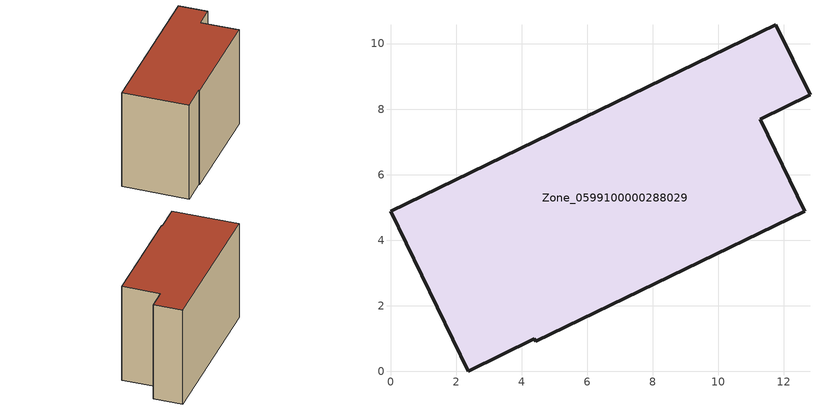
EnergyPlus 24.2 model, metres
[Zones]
Zone_0599100000288029
 floor ground (C_G): 12.64,4.89 4.43,0.92 4.39,0.99 2.37,0 0,4.89 11.76,10.58 12.8,8.44 11.28,7.7 z0
 wall outside (C_F): 12.8,8.44 11.76,10.58 0,4.89 2.37,0 4.39,0.99 4.43,0.92 12.64,4.89 11.28,7.7 12.8,8.44 z0:8.41
 roof outside (C_R): 12.64,4.89 11.28,7.7 12.8,8.44 11.76,10.58 0,4.89 2.37,0 4.39,0.99 4.43,0.92 z8.41
[BUILDING]
Pand.0599100000288029: North Axis=0; Terrain=City; Loads Convergence Tolerance Value=0.04; Temperature Convergence Tolerance Value=0.4; Solar Distribution=FullExterior; Maximum Number of Warmup Days=25; Minimum Number of Warmup Days=1
[Site:Location]
Rotterdam.The.Hague.AP_ZH_NLD Design_Conditions: Latitude=51.96; Longitude=4.45; Time Zone=1; Elevation=-4.5
[SITE:GROUNDTEMPERATURE:BUILDINGSURFACE]
18, 18, 18, 18, 18, 18, 18, 18, 18, 18, 18, 18
[MATERIAL] Thermal Absorptance=0.9; Solar Absorptance=0.7; Visible Absorptance=0.7
Name | Roughness | Thickness | Conductivity | Density | Specific Heat
G.TI.1946-1964 | MediumSmooth | 0.15 | 1 | 540 | 1210
F.TI.1946-1964 | Rough | 0.3 | 0.857143 | 1920 | 840
R.TI.1946-1964 | MediumRough | 0.2 | 0.277778 | 1500 | 1000
[CONSTRUCTION]
C_G: G.TI.1946-1964
C_F: F.TI.1946-1964
C_R: R.TI.1946-1964
[ZONE]
Zone_0599100000288029: Type=1; Multiplier=1; Ceiling Height=Autocalculate; Volume=Autocalculate; Floor Area=autocalculate; Part of Total Floor Area=Yes
[ZONEINFILTRATION:DESIGNFLOWRATE]
Infil_Zone_0599100000288029: Zone or ZoneList or Space or SpaceList=Zone_0599100000288029; Schedule=AlwaysOn; Design Flow Rate Calculation Method=Flow/Area; Flow Rate per Floor Area=0.003; Constant Term Coefficient=1; Temperature Term Coefficient=0; Velocity Term Coefficient=0; Velocity Squared Term Coefficient=0
[HVACTEMPLATE:ZONE:IDEALLOADSAIRSYSTEM]
Zone_0599100000288029: Maximum Heating Supply Air Temperature=50; Minimum Cooling Supply Air Temperature=13; Maximum Heating Supply Air Humidity Ratio=0.0156; Minimum Cooling Supply Air Humidity Ratio=0.0077; Heating Limit=NoLimit; Cooling Limit=NoLimit; Dehumidification Control Type=ConstantSensibleHeatRatio; Cooling Sensible Heat Ratio=0.7; Dehumidification Setpoint=60; Humidification Control Type=None; Humidification Setpoint=30; Outdoor Air Method=None; Outdoor Air Flow Rate per Person=0.00944; Outdoor Air Flow Rate per Zone Floor Area=0; Outdoor Air Flow Rate per Zone=0; Demand Controlled Ventilation Type=None; Outdoor Air Economizer Type=NoEconomizer; Heat Recovery Type=None; Sensible Heat Recovery Effectiveness=0.7; Latent Heat Recovery Effectiveness=0.65
[ZONECONTROL:THERMOSTAT]
ThermostatControl_Zone_0599100000288029: Zone or ZoneList=Zone_0599100000288029; Control Type Schedule=DualSetpointControlType; Control 1=Thermostat_Zone_0599100000288029; Temperature Difference Between Cutout And Setpoint=0
[THERMOSTATSETPOINT:DUALSETPOINT]
Thermostat_Zone_0599100000288029: Heating Setpoint Temperature Schedule=HeatingSetpoint_Zone_0599100000288029; Cooling Setpoint Temperature Schedule=CoolingSetpoint_Zone_0599100000288029
[SCHEDULE:COMPACT]
HeatingSetpoint_Zone_0599100000288029: Through: 12/31, For: AllDays, Until: 24:00, 21
CoolingSetpoint_Zone_0599100000288029: Through: 12/31, For: AllDays, Until: 24:00, 24
DualSetpointControlType: Through: 12/31, For: AllDays, Until: 24:00, 4
AlwaysOn: Through: 12/31, For: AllDays, Until: 24:00, 1
